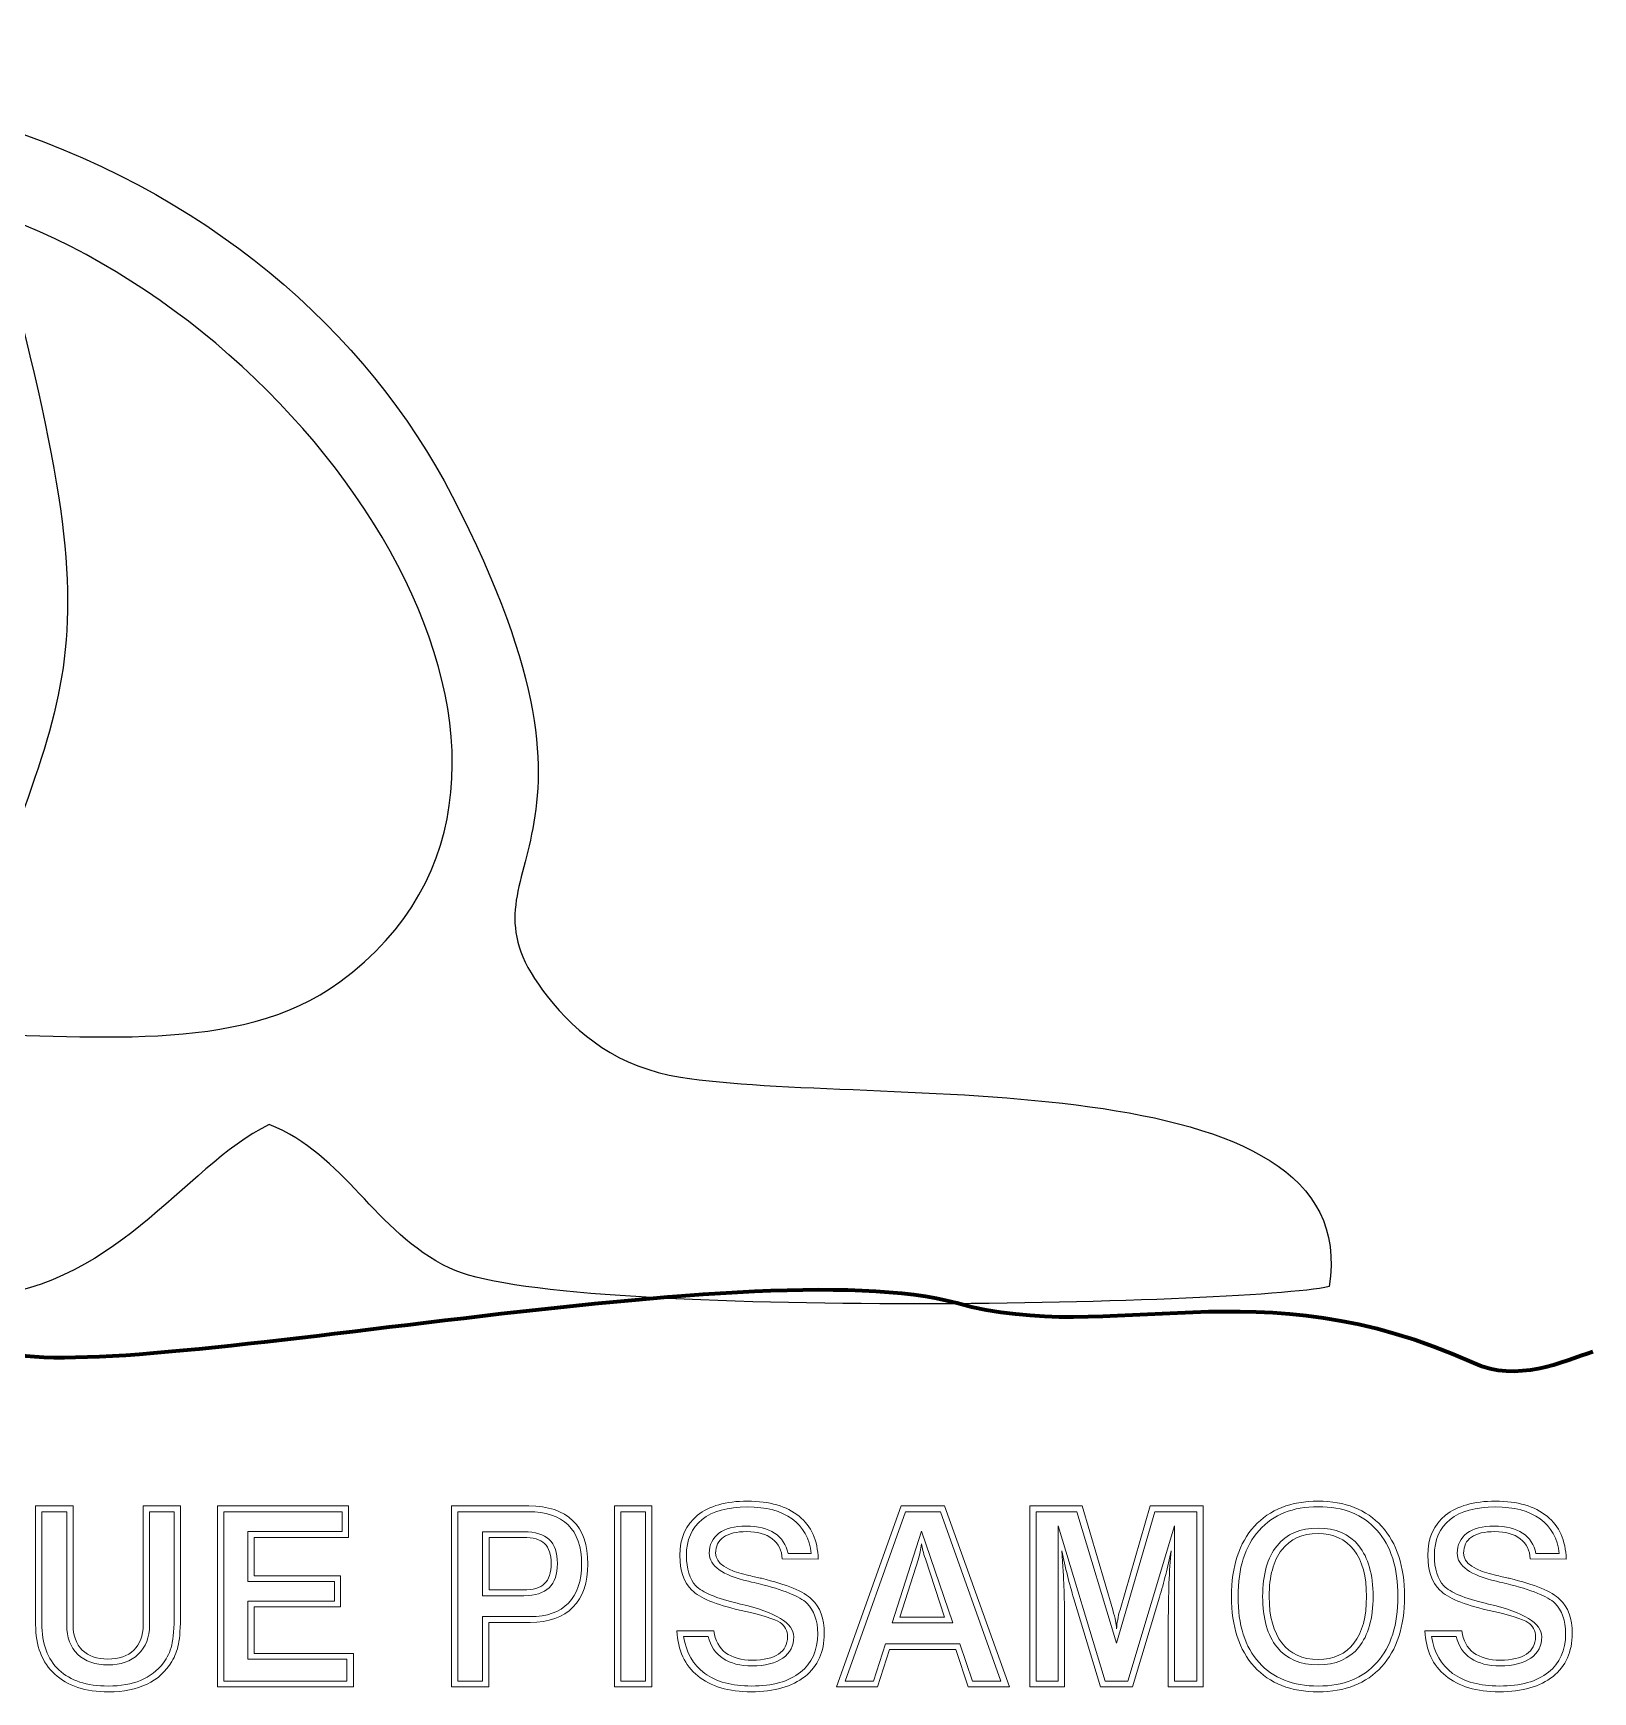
# Model space of a CAD drawing. Header units: centimetres. Extents: x 20.84 to 30.72, y -1.79 to 3.56.
# Drawn here: x 25.71 to 30.72, y -1.77 to 3.56 of the extents above; entities that cross this region are included whole.
import ezdxf

# ---------------------------------------------------------------- set-up
doc = ezdxf.new("R2010")
doc.units = ezdxf.units.CM
doc.header["$MEASUREMENT"] = 0

msp = doc.modelspace()

# ---------------------------------------------------------------- linework, layer by layer
at = {"color": 250}
for points, knots in [([(23.87528, 0.53936), (23.70513, 0.28518), (23.67505, 0.34607), (23.30097, 0.34998), (23.30097, 0.34998), (22.29191, 0.36061), (22.45771, 0.24435), (22.11779, -0.08234), (22.11779, -0.08234), (21.94477, -0.24863), (21.7285, -0.19822), (21.51835, -0.26621), (21.51835, -0.26621), (21.51769, -0.53609), (21.55703, -0.50634), (21.85022, -0.50474), (21.85022, -0.50474), (22.34492, -0.50215), (23.00017, -0.5653), (23.29987, -0.37691), (23.29987, -0.37691), (23.47657, -0.26577), (23.80993, 0.04031), (23.87991, 0.06533), (23.87991, 0.06533), (24.02405, 0.1169), (24.69331, 0.09646), (24.86577, 0.06572), (24.86577, 0.06572), (24.7618, -0.0063), (24.72014, -0.1278), (24.55897, -0.18946), (24.55897, -0.18946), (24.26154, -0.30329), (24.27184, -0.10433), (24.11618, -0.3314), (24.11618, -0.3314), (24.1628, -0.51978), (24.12572, -0.4875), (24.36695, -0.50546), (24.36695, -0.50546), (24.36695, -0.50546), (25.4953, -0.5027), (25.4953, -0.5027), (25.4953, -0.5027), (25.97715, -0.48474), (26.19144, -0.08157), (26.47218, 0.05624), (26.47218, 0.05624), (26.71727, -0.04118), (26.80725, -0.28627), (27.052, -0.40562), (27.052, -0.40562), (27.39379, -0.57241), (29.60879, -0.52364), (29.87647, -0.46452), (29.87647, -0.46452), (29.99675, 0.2762), (28.39993, 0.11101), (27.79349, 0.20799), (27.79349, 0.20799), (27.59271, 0.24011), (27.46372, 0.34375), (27.36536, 0.46784), (27.36536, 0.46784), (27.02958, 0.89156), (27.66886, 0.89553), (27.06027, 2.07359), (27.06027, 2.07359), (26.7889, 2.59881), (26.26632, 3.06446), (25.55282, 3.27715), (25.55282, 3.27715), (24.60349, 3.5602), (24.10059, 3.30035), (23.38637, 3.00242), (23.38637, 3.00242), (23.38637, 3.00242), (23.38483, 2.67953), (23.38483, 2.67953), (23.38483, 2.67953), (23.38483, 2.67953), (23.95297, 2.95299), (23.95297, 2.95299), (23.95297, 2.95299), (24.38833, 2.51164), (24.39494, 1.31584), (23.87528, 0.53936)], [0, 0, 0, 0, 0.0434783, 0.0434783, 0.0434783, 0.0434783, 0.0869565, 0.0869565, 0.0869565, 0.0869565, 0.1304348, 0.1304348, 0.1304348, 0.1304348, 0.173913, 0.173913, 0.173913, 0.173913, 0.2173913, 0.2173913, 0.2173913, 0.2173913, 0.2608696, 0.2608696, 0.2608696, 0.2608696, 0.3043478, 0.3043478, 0.3043478, 0.3043478, 0.3478261, 0.3478261, 0.3478261, 0.3478261, 0.3913043, 0.3913043, 0.3913043, 0.3913043, 0.4347826, 0.4347826, 0.4347826, 0.4347826, 0.4782609, 0.4782609, 0.4782609, 0.4782609, 0.5217391, 0.5217391, 0.5217391, 0.5217391, 0.5652174, 0.5652174, 0.5652174, 0.5652174, 0.6086957, 0.6086957, 0.6086957, 0.6086957, 0.6521739, 0.6521739, 0.6521739, 0.6521739, 0.6956522, 0.6956522, 0.6956522, 0.6956522, 0.7391304, 0.7391304, 0.7391304, 0.7391304, 0.7826087, 0.7826087, 0.7826087, 0.7826087, 0.826087, 0.826087, 0.826087, 0.826087, 0.8695652, 0.8695652, 0.8695652, 0.8695652, 0.9130435, 0.9130435, 0.9130435, 0.9130435, 1, 1, 1, 1]), ([(25.43607, 0.34585), (25.80204, 1.54032), (26.0182, 1.40891), (25.58368, 2.98324), (25.58368, 2.98324), (26.67203, 2.59869), (27.59524, 1.17153), (26.69914, 0.51401), (26.69914, 0.51401), (26.37118, 0.27339), (25.88943, 0.34948), (25.43607, 0.34585)], [0, 0, 0, 0, 0.25, 0.25, 0.25, 0.25, 0.5, 0.5, 0.5, 0.5, 1, 1, 1, 1])]:
    msp.add_open_spline(points, degree=3, knots=knots, dxfattribs=at)
at = {"color": 250, "lineweight": 158}
msp.add_open_spline([(20.84117, -0.60619), (20.92517, -0.56089), (21.91193, -0.41299), (22.04163, -0.54004), (22.04163, -0.54004), (22.27666, -0.77028), (23.15678, -0.63238), (23.43976, -0.54344), (23.43976, -0.54344), (24.03395, -0.35669), (25.01626, -0.47562), (25.60141, -0.67007), (25.60141, -0.67007), (25.97664, -0.79476), (28.02758, -0.33631), (28.68079, -0.51698), (28.68079, -0.51698), (29.18758, -0.65715), (29.6429, -0.39093), (30.34085, -0.70975), (30.34085, -0.70975), (30.47832, -0.77255), (30.62777, -0.70541), (30.72337, -0.67234)], degree=3, knots=[0, 0, 0, 0, 0.1428571, 0.1428571, 0.1428571, 0.1428571, 0.2857143, 0.2857143, 0.2857143, 0.2857143, 0.4285714, 0.4285714, 0.4285714, 0.4285714, 0.5714286, 0.5714286, 0.5714286, 0.5714286, 0.7142857, 0.7142857, 0.7142857, 0.7142857, 1, 1, 1, 1], dxfattribs=at)
at = {"color": 250, "lineweight": 9}
for points, knots in [([(25.72206, -1.16872), (25.72206, -1.16872), (25.84241, -1.16872), (25.84241, -1.16872), (25.84241, -1.16872), (25.84241, -1.16872), (25.84241, -1.5513), (25.84241, -1.5513), (25.84241, -1.5513), (25.84241, -1.5855), (25.85223, -1.61229), (25.87202, -1.63167), (25.87202, -1.63167), (25.89168, -1.65092), (25.91927, -1.66061), (25.95454, -1.66061), (25.95454, -1.66061), (25.98968, -1.66061), (26.01741, -1.65092), (26.0376, -1.6314), (26.0376, -1.6314), (26.05766, -1.61202), (26.06775, -1.58523), (26.06775, -1.5513), (26.06775, -1.5513), (26.06775, -1.5513), (26.06775, -1.16872), (26.06775, -1.16872), (26.06775, -1.16872), (26.06775, -1.16872), (26.18729, -1.16872), (26.18729, -1.16872), (26.18729, -1.16872), (26.18729, -1.16872), (26.18729, -1.51428), (26.18729, -1.51428), (26.18729, -1.51428), (26.18729, -1.55871), (26.18514, -1.59142), (26.18097, -1.61215), (26.18097, -1.61215), (26.17679, -1.63288), (26.16966, -1.65146), (26.1597, -1.66775), (26.1597, -1.66775), (26.14072, -1.70006), (26.1142, -1.72456), (26.07987, -1.74098), (26.07987, -1.74098), (26.04554, -1.7574), (26.00435, -1.76561), (25.95629, -1.76561), (25.95629, -1.76561), (25.88185, -1.76561), (25.82423, -1.74677), (25.78331, -1.70894), (25.78331, -1.70894), (25.74252, -1.67125), (25.72206, -1.61794), (25.72206, -1.54902), (25.72206, -1.54902), (25.72206, -1.54902), (25.72206, -1.16872), (25.72206, -1.16872)], [0, 0, 0, 0, 0.0588235, 0.0588235, 0.0588235, 0.0588235, 0.1176471, 0.1176471, 0.1176471, 0.1176471, 0.1764706, 0.1764706, 0.1764706, 0.1764706, 0.2352941, 0.2352941, 0.2352941, 0.2352941, 0.2941176, 0.2941176, 0.2941176, 0.2941176, 0.3529412, 0.3529412, 0.3529412, 0.3529412, 0.4117647, 0.4117647, 0.4117647, 0.4117647, 0.4705882, 0.4705882, 0.4705882, 0.4705882, 0.5294118, 0.5294118, 0.5294118, 0.5294118, 0.5882353, 0.5882353, 0.5882353, 0.5882353, 0.6470588, 0.6470588, 0.6470588, 0.6470588, 0.7058824, 0.7058824, 0.7058824, 0.7058824, 0.7647059, 0.7647059, 0.7647059, 0.7647059, 0.8235294, 0.8235294, 0.8235294, 0.8235294, 0.8823529, 0.8823529, 0.8823529, 0.8823529, 1, 1, 1, 1]), ([(26.3059, -1.74946), (26.3059, -1.74946), (26.3059, -1.16872), (26.3059, -1.16872), (26.3059, -1.16872), (26.3059, -1.16872), (26.72751, -1.16872), (26.72751, -1.16872), (26.72751, -1.16872), (26.72751, -1.16872), (26.72751, -1.26969), (26.72751, -1.26969), (26.72751, -1.26969), (26.72751, -1.26969), (26.42382, -1.26969), (26.42382, -1.26969), (26.42382, -1.26969), (26.42382, -1.26969), (26.42382, -1.39326), (26.42382, -1.39326), (26.42382, -1.39326), (26.42382, -1.39326), (26.70167, -1.39326), (26.70167, -1.39326), (26.70167, -1.39326), (26.70167, -1.39326), (26.70167, -1.49261), (26.70167, -1.49261), (26.70167, -1.49261), (26.70167, -1.49261), (26.42382, -1.49261), (26.42382, -1.49261), (26.42382, -1.49261), (26.42382, -1.49261), (26.42382, -1.64204), (26.42382, -1.64204), (26.42382, -1.64204), (26.42382, -1.64204), (26.74286, -1.64204), (26.74286, -1.64204), (26.74286, -1.64204), (26.74286, -1.64204), (26.74286, -1.74946), (26.74286, -1.74946), (26.74286, -1.74946), (26.74286, -1.74946), (26.3059, -1.74946), (26.3059, -1.74946)], [0, 0, 0, 0, 0.0769231, 0.0769231, 0.0769231, 0.0769231, 0.1538462, 0.1538462, 0.1538462, 0.1538462, 0.2307692, 0.2307692, 0.2307692, 0.2307692, 0.3076923, 0.3076923, 0.3076923, 0.3076923, 0.3846154, 0.3846154, 0.3846154, 0.3846154, 0.4615385, 0.4615385, 0.4615385, 0.4615385, 0.5384615, 0.5384615, 0.5384615, 0.5384615, 0.6153846, 0.6153846, 0.6153846, 0.6153846, 0.6923077, 0.6923077, 0.6923077, 0.6923077, 0.7692308, 0.7692308, 0.7692308, 0.7692308, 0.8461538, 0.8461538, 0.8461538, 0.8461538, 1, 1, 1, 1]), ([(27.058, -1.74946), (27.058, -1.74946), (27.058, -1.16872), (27.058, -1.16872), (27.058, -1.16872), (27.058, -1.16872), (27.30596, -1.16872), (27.30596, -1.16872), (27.30596, -1.16872), (27.36829, -1.16872), (27.41554, -1.18461), (27.44758, -1.21624), (27.44758, -1.21624), (27.47975, -1.24788), (27.49577, -1.29432), (27.49577, -1.35544), (27.49577, -1.35544), (27.49577, -1.41507), (27.47975, -1.46125), (27.44785, -1.49382), (27.44785, -1.49382), (27.41581, -1.5264), (27.37017, -1.54269), (27.31067, -1.54269), (27.31067, -1.54269), (27.31067, -1.54269), (27.17754, -1.54269), (27.17754, -1.54269), (27.17754, -1.54269), (27.17754, -1.54269), (27.17754, -1.74946), (27.17754, -1.74946), (27.17754, -1.74946), (27.17754, -1.74946), (27.058, -1.74946), (27.058, -1.74946)], [0, 0, 0, 0, 0.1, 0.1, 0.1, 0.1, 0.2, 0.2, 0.2, 0.2, 0.3, 0.3, 0.3, 0.3, 0.4, 0.4, 0.4, 0.4, 0.5, 0.5, 0.5, 0.5, 0.6, 0.6, 0.6, 0.6, 0.7, 0.7, 0.7, 0.7, 0.8, 0.8, 0.8, 0.8, 1, 1, 1, 1]), ([(27.58126, -1.74946), (27.58126, -1.74946), (27.58126, -1.16872), (27.58126, -1.16872), (27.58126, -1.16872), (27.58126, -1.16872), (27.70079, -1.16872), (27.70079, -1.16872), (27.70079, -1.16872), (27.70079, -1.16872), (27.70079, -1.74946), (27.70079, -1.74946), (27.70079, -1.74946), (27.70079, -1.74946), (27.58126, -1.74946), (27.58126, -1.74946)], [0, 0, 0, 0, 0.2, 0.2, 0.2, 0.2, 0.4, 0.4, 0.4, 0.4, 0.6, 0.6, 0.6, 0.6, 1, 1, 1, 1]), ([(27.7817, -1.57015), (27.7817, -1.57015), (27.90043, -1.57015), (27.90043, -1.57015), (27.90043, -1.57015), (27.90434, -1.60057), (27.91699, -1.62386), (27.93826, -1.63988), (27.93826, -1.63988), (27.95953, -1.6559), (27.98807, -1.66384), (28.02387, -1.66384), (28.02387, -1.66384), (28.06089, -1.66384), (28.08903, -1.65752), (28.10814, -1.64473), (28.10814, -1.64473), (28.1274, -1.63194), (28.13695, -1.61323), (28.13695, -1.58859), (28.13695, -1.58859), (28.13695, -1.5688), (28.12888, -1.55359), (28.11286, -1.54282), (28.11286, -1.54282), (28.09684, -1.53205), (28.05349, -1.51873), (27.98282, -1.50298), (27.98282, -1.50298), (27.90662, -1.48588), (27.8556, -1.46461), (27.82989, -1.4393), (27.82989, -1.4393), (27.80418, -1.41386), (27.79126, -1.37671), (27.79126, -1.32784), (27.79126, -1.32784), (27.79126, -1.27197), (27.8101, -1.22903), (27.8478, -1.19874), (27.8478, -1.19874), (27.88549, -1.16845), (27.93907, -1.15338), (28.00839, -1.15338), (28.00839, -1.15338), (28.07934, -1.15338), (28.13453, -1.16953), (28.17397, -1.2017), (28.17397, -1.2017), (28.21342, -1.23388), (28.23388, -1.27978), (28.23549, -1.33915), (28.23549, -1.33915), (28.23549, -1.33915), (28.11999, -1.33874), (28.11999, -1.33874), (28.11999, -1.33874), (28.11865, -1.31128), (28.10801, -1.28974), (28.08809, -1.27426), (28.08809, -1.27426), (28.06816, -1.25878), (28.04084, -1.25111), (28.00611, -1.25111), (28.00611, -1.25111), (27.97353, -1.25111), (27.94862, -1.25703), (27.93153, -1.26888), (27.93153, -1.26888), (27.91443, -1.28059), (27.90595, -1.29796), (27.90595, -1.32084), (27.90595, -1.32084), (27.90595, -1.35288), (27.94162, -1.37657), (28.01284, -1.39205), (28.01284, -1.39205), (28.0298, -1.39596), (28.04326, -1.39905), (28.05295, -1.40107), (28.05295, -1.40107), (28.13507, -1.42113), (28.18918, -1.44361), (28.21543, -1.46865), (28.21543, -1.46865), (28.24168, -1.49355), (28.25488, -1.53017), (28.25488, -1.57823), (28.25488, -1.57823), (28.25488, -1.63719), (28.23428, -1.68309), (28.19322, -1.71608), (28.19322, -1.71608), (28.15203, -1.74906), (28.09455, -1.76561), (28.02064, -1.76561), (28.02064, -1.76561), (27.94755, -1.76561), (27.8902, -1.74852), (27.8486, -1.71433), (27.8486, -1.71433), (27.80687, -1.68027), (27.78466, -1.63221), (27.7817, -1.57015)], [0, 0, 0, 0, 0.037037, 0.037037, 0.037037, 0.037037, 0.0740741, 0.0740741, 0.0740741, 0.0740741, 0.1111111, 0.1111111, 0.1111111, 0.1111111, 0.1481481, 0.1481481, 0.1481481, 0.1481481, 0.1851852, 0.1851852, 0.1851852, 0.1851852, 0.2222222, 0.2222222, 0.2222222, 0.2222222, 0.2592593, 0.2592593, 0.2592593, 0.2592593, 0.2962963, 0.2962963, 0.2962963, 0.2962963, 0.3333333, 0.3333333, 0.3333333, 0.3333333, 0.3703704, 0.3703704, 0.3703704, 0.3703704, 0.4074074, 0.4074074, 0.4074074, 0.4074074, 0.4444444, 0.4444444, 0.4444444, 0.4444444, 0.4814815, 0.4814815, 0.4814815, 0.4814815, 0.5185185, 0.5185185, 0.5185185, 0.5185185, 0.5555556, 0.5555556, 0.5555556, 0.5555556, 0.5925926, 0.5925926, 0.5925926, 0.5925926, 0.6296296, 0.6296296, 0.6296296, 0.6296296, 0.6666667, 0.6666667, 0.6666667, 0.6666667, 0.7037037, 0.7037037, 0.7037037, 0.7037037, 0.7407407, 0.7407407, 0.7407407, 0.7407407, 0.7777778, 0.7777778, 0.7777778, 0.7777778, 0.8148148, 0.8148148, 0.8148148, 0.8148148, 0.8518519, 0.8518519, 0.8518519, 0.8518519, 0.8888889, 0.8888889, 0.8888889, 0.8888889, 0.9259259, 0.9259259, 0.9259259, 0.9259259, 1, 1, 1, 1]), ([(28.29459, -1.74946), (28.29459, -1.74946), (28.50204, -1.16872), (28.50204, -1.16872), (28.50204, -1.16872), (28.50204, -1.16872), (28.64163, -1.16872), (28.64163, -1.16872), (28.64163, -1.16872), (28.64163, -1.16872), (28.84948, -1.74946), (28.84948, -1.74946), (28.84948, -1.74946), (28.84948, -1.74946), (28.71702, -1.74946), (28.71702, -1.74946), (28.71702, -1.74946), (28.71702, -1.74946), (28.67798, -1.62992), (28.67798, -1.62992), (28.67798, -1.62992), (28.67798, -1.62992), (28.46502, -1.62992), (28.46502, -1.62992), (28.46502, -1.62992), (28.46502, -1.62992), (28.42598, -1.74946), (28.42598, -1.74946), (28.42598, -1.74946), (28.42598, -1.74946), (28.29459, -1.74946), (28.29459, -1.74946)], [0, 0, 0, 0, 0.1111111, 0.1111111, 0.1111111, 0.1111111, 0.2222222, 0.2222222, 0.2222222, 0.2222222, 0.3333333, 0.3333333, 0.3333333, 0.3333333, 0.4444444, 0.4444444, 0.4444444, 0.4444444, 0.5555556, 0.5555556, 0.5555556, 0.5555556, 0.6666667, 0.6666667, 0.6666667, 0.6666667, 0.7777778, 0.7777778, 0.7777778, 0.7777778, 1, 1, 1, 1]), ([(28.9149, -1.74946), (28.9149, -1.74946), (28.9149, -1.16872), (28.9149, -1.16872), (28.9149, -1.16872), (28.9149, -1.16872), (29.08277, -1.16872), (29.08277, -1.16872), (29.08277, -1.16872), (29.08277, -1.16872), (29.18131, -1.50203), (29.18131, -1.50203), (29.18131, -1.50203), (29.18575, -1.51684), (29.18885, -1.52869), (29.1906, -1.53757), (29.1906, -1.53757), (29.19235, -1.54659), (29.19329, -1.55507), (29.19356, -1.56329), (29.19356, -1.56329), (29.19437, -1.55346), (29.19558, -1.54377), (29.19733, -1.53407), (29.19733, -1.53407), (29.19894, -1.52438), (29.2015, -1.51361), (29.205, -1.50203), (29.205, -1.50203), (29.205, -1.50203), (29.30165, -1.16872), (29.30165, -1.16872), (29.30165, -1.16872), (29.30165, -1.16872), (29.47221, -1.16872), (29.47221, -1.16872), (29.47221, -1.16872), (29.47221, -1.16872), (29.47221, -1.74946), (29.47221, -1.74946), (29.47221, -1.74946), (29.47221, -1.74946), (29.35994, -1.74946), (29.35994, -1.74946), (29.35994, -1.74946), (29.35994, -1.74946), (29.35994, -1.54121), (29.35994, -1.54121), (29.35994, -1.54121), (29.35994, -1.49692), (29.36062, -1.45573), (29.3621, -1.41723), (29.3621, -1.41723), (29.36358, -1.37886), (29.36573, -1.34386), (29.36869, -1.31236), (29.36869, -1.31236), (29.36344, -1.33888), (29.35766, -1.36459), (29.35146, -1.38923), (29.35146, -1.38923), (29.34527, -1.414), (29.33867, -1.43823), (29.33154, -1.46192), (29.33154, -1.46192), (29.33154, -1.46192), (29.24525, -1.74946), (29.24525, -1.74946), (29.24525, -1.74946), (29.24525, -1.74946), (29.14186, -1.74946), (29.14186, -1.74946), (29.14186, -1.74946), (29.14186, -1.74946), (29.05638, -1.46663), (29.05638, -1.46663), (29.05638, -1.46663), (29.04925, -1.44267), (29.04252, -1.41776), (29.03606, -1.39178), (29.03606, -1.39178), (29.02959, -1.36594), (29.02367, -1.33955), (29.01842, -1.31276), (29.01842, -1.31276), (29.02138, -1.36136), (29.0234, -1.40013), (29.02461, -1.42894), (29.02461, -1.42894), (29.02583, -1.45775), (29.02636, -1.48184), (29.02636, -1.50136), (29.02636, -1.50136), (29.02636, -1.50136), (29.02636, -1.54121), (29.02636, -1.54121), (29.02636, -1.54121), (29.02636, -1.54121), (29.02636, -1.74946), (29.02636, -1.74946), (29.02636, -1.74946), (29.02636, -1.74946), (28.9149, -1.74946), (28.9149, -1.74946)], [0, 0, 0, 0, 0.037037, 0.037037, 0.037037, 0.037037, 0.0740741, 0.0740741, 0.0740741, 0.0740741, 0.1111111, 0.1111111, 0.1111111, 0.1111111, 0.1481481, 0.1481481, 0.1481481, 0.1481481, 0.1851852, 0.1851852, 0.1851852, 0.1851852, 0.2222222, 0.2222222, 0.2222222, 0.2222222, 0.2592593, 0.2592593, 0.2592593, 0.2592593, 0.2962963, 0.2962963, 0.2962963, 0.2962963, 0.3333333, 0.3333333, 0.3333333, 0.3333333, 0.3703704, 0.3703704, 0.3703704, 0.3703704, 0.4074074, 0.4074074, 0.4074074, 0.4074074, 0.4444444, 0.4444444, 0.4444444, 0.4444444, 0.4814815, 0.4814815, 0.4814815, 0.4814815, 0.5185185, 0.5185185, 0.5185185, 0.5185185, 0.5555556, 0.5555556, 0.5555556, 0.5555556, 0.5925926, 0.5925926, 0.5925926, 0.5925926, 0.6296296, 0.6296296, 0.6296296, 0.6296296, 0.6666667, 0.6666667, 0.6666667, 0.6666667, 0.7037037, 0.7037037, 0.7037037, 0.7037037, 0.7407407, 0.7407407, 0.7407407, 0.7407407, 0.7777778, 0.7777778, 0.7777778, 0.7777778, 0.8148148, 0.8148148, 0.8148148, 0.8148148, 0.8518519, 0.8518519, 0.8518519, 0.8518519, 0.8888889, 0.8888889, 0.8888889, 0.8888889, 0.9259259, 0.9259259, 0.9259259, 0.9259259, 1, 1, 1, 1]), ([(29.56281, -1.4595), (29.56281, -1.36298), (29.58731, -1.28786), (29.63631, -1.23401), (29.63631, -1.23401), (29.68545, -1.1803), (29.75356, -1.15338), (29.84093, -1.15338), (29.84093, -1.15338), (29.92789, -1.15338), (29.99587, -1.1803), (30.04501, -1.23401), (30.04501, -1.23401), (30.09401, -1.28786), (30.11851, -1.36298), (30.11851, -1.4595), (30.11851, -1.4595), (30.11851, -1.55602), (30.09401, -1.63113), (30.04501, -1.68498), (30.04501, -1.68498), (29.99587, -1.73869), (29.92789, -1.76561), (29.84093, -1.76561), (29.84093, -1.76561), (29.75356, -1.76561), (29.68545, -1.73869), (29.63631, -1.68498), (29.63631, -1.68498), (29.58731, -1.63113), (29.56281, -1.55602), (29.56281, -1.4595)], [0, 0, 0, 0, 0.1111111, 0.1111111, 0.1111111, 0.1111111, 0.2222222, 0.2222222, 0.2222222, 0.2222222, 0.3333333, 0.3333333, 0.3333333, 0.3333333, 0.4444444, 0.4444444, 0.4444444, 0.4444444, 0.5555556, 0.5555556, 0.5555556, 0.5555556, 0.6666667, 0.6666667, 0.6666667, 0.6666667, 0.7777778, 0.7777778, 0.7777778, 0.7777778, 1, 1, 1, 1]), ([(29.58381, -1.4595), (29.58381, -1.55077), (29.60629, -1.62144), (29.65139, -1.67165), (29.65139, -1.67165), (29.69649, -1.72186), (29.75989, -1.74704), (29.8416, -1.74704), (29.8416, -1.74704), (29.9221, -1.74704), (29.98483, -1.72173), (30.02993, -1.67111), (30.02993, -1.67111), (30.07503, -1.6205), (30.09751, -1.54996), (30.09751, -1.4595), (30.09751, -1.4595), (30.09751, -1.36796), (30.07503, -1.29701), (30.03007, -1.24667), (30.03007, -1.24667), (29.9851, -1.19632), (29.9221, -1.17115), (29.84093, -1.17115), (29.84093, -1.17115), (29.76016, -1.17115), (29.69716, -1.19645), (29.65179, -1.24707), (29.65179, -1.24707), (29.60643, -1.29769), (29.58381, -1.36849), (29.58381, -1.4595)], [0, 0, 0, 0, 0.1111111, 0.1111111, 0.1111111, 0.1111111, 0.2222222, 0.2222222, 0.2222222, 0.2222222, 0.3333333, 0.3333333, 0.3333333, 0.3333333, 0.4444444, 0.4444444, 0.4444444, 0.4444444, 0.5555556, 0.5555556, 0.5555556, 0.5555556, 0.6666667, 0.6666667, 0.6666667, 0.6666667, 0.7777778, 0.7777778, 0.7777778, 0.7777778, 1, 1, 1, 1]), ([(30.18393, -1.57015), (30.18393, -1.57015), (30.30266, -1.57015), (30.30266, -1.57015), (30.30266, -1.57015), (30.30657, -1.60057), (30.31922, -1.62386), (30.34049, -1.63988), (30.34049, -1.63988), (30.36176, -1.6559), (30.3903, -1.66384), (30.4261, -1.66384), (30.4261, -1.66384), (30.46312, -1.66384), (30.49126, -1.65752), (30.51037, -1.64473), (30.51037, -1.64473), (30.52963, -1.63194), (30.53918, -1.61323), (30.53918, -1.58859), (30.53918, -1.58859), (30.53918, -1.5688), (30.53111, -1.55359), (30.51509, -1.54282), (30.51509, -1.54282), (30.49907, -1.53205), (30.45572, -1.51873), (30.38505, -1.50298), (30.38505, -1.50298), (30.30885, -1.48588), (30.25783, -1.46461), (30.23212, -1.4393), (30.23212, -1.4393), (30.20641, -1.41386), (30.19349, -1.37671), (30.19349, -1.32784), (30.19349, -1.32784), (30.19349, -1.27197), (30.21233, -1.22903), (30.25003, -1.19874), (30.25003, -1.19874), (30.28772, -1.16845), (30.3413, -1.15338), (30.41062, -1.15338), (30.41062, -1.15338), (30.48157, -1.15338), (30.53676, -1.16953), (30.5762, -1.2017), (30.5762, -1.2017), (30.61565, -1.23388), (30.63611, -1.27978), (30.63772, -1.33915), (30.63772, -1.33915), (30.63772, -1.33915), (30.52222, -1.33874), (30.52222, -1.33874), (30.52222, -1.33874), (30.52088, -1.31128), (30.51024, -1.28974), (30.49032, -1.27426), (30.49032, -1.27426), (30.47039, -1.25878), (30.44307, -1.25111), (30.40834, -1.25111), (30.40834, -1.25111), (30.37576, -1.25111), (30.35085, -1.25703), (30.33376, -1.26888), (30.33376, -1.26888), (30.31666, -1.28059), (30.30818, -1.29796), (30.30818, -1.32084), (30.30818, -1.32084), (30.30818, -1.35288), (30.34385, -1.37657), (30.41507, -1.39205), (30.41507, -1.39205), (30.43203, -1.39596), (30.44549, -1.39905), (30.45518, -1.40107), (30.45518, -1.40107), (30.5373, -1.42113), (30.59141, -1.44361), (30.61766, -1.46865), (30.61766, -1.46865), (30.64391, -1.49355), (30.65711, -1.53017), (30.65711, -1.57823), (30.65711, -1.57823), (30.65711, -1.63719), (30.63651, -1.68309), (30.59545, -1.71608), (30.59545, -1.71608), (30.55426, -1.74906), (30.49678, -1.76561), (30.42287, -1.76561), (30.42287, -1.76561), (30.34978, -1.76561), (30.29243, -1.74852), (30.25083, -1.71433), (30.25083, -1.71433), (30.2091, -1.68027), (30.18689, -1.63221), (30.18393, -1.57015)], [0, 0, 0, 0, 0.037037, 0.037037, 0.037037, 0.037037, 0.0740741, 0.0740741, 0.0740741, 0.0740741, 0.1111111, 0.1111111, 0.1111111, 0.1111111, 0.1481481, 0.1481481, 0.1481481, 0.1481481, 0.1851852, 0.1851852, 0.1851852, 0.1851852, 0.2222222, 0.2222222, 0.2222222, 0.2222222, 0.2592593, 0.2592593, 0.2592593, 0.2592593, 0.2962963, 0.2962963, 0.2962963, 0.2962963, 0.3333333, 0.3333333, 0.3333333, 0.3333333, 0.3703704, 0.3703704, 0.3703704, 0.3703704, 0.4074074, 0.4074074, 0.4074074, 0.4074074, 0.4444444, 0.4444444, 0.4444444, 0.4444444, 0.4814815, 0.4814815, 0.4814815, 0.4814815, 0.5185185, 0.5185185, 0.5185185, 0.5185185, 0.5555556, 0.5555556, 0.5555556, 0.5555556, 0.5925926, 0.5925926, 0.5925926, 0.5925926, 0.6296296, 0.6296296, 0.6296296, 0.6296296, 0.6666667, 0.6666667, 0.6666667, 0.6666667, 0.7037037, 0.7037037, 0.7037037, 0.7037037, 0.7407407, 0.7407407, 0.7407407, 0.7407407, 0.7777778, 0.7777778, 0.7777778, 0.7777778, 0.8148148, 0.8148148, 0.8148148, 0.8148148, 0.8518519, 0.8518519, 0.8518519, 0.8518519, 0.8888889, 0.8888889, 0.8888889, 0.8888889, 0.9259259, 0.9259259, 0.9259259, 0.9259259, 1, 1, 1, 1]), ([(25.74225, -1.18811), (25.74225, -1.18811), (25.74225, -1.54578), (25.74225, -1.54578), (25.74225, -1.54578), (25.74225, -1.61107), (25.76056, -1.66088), (25.79704, -1.69534), (25.79704, -1.69534), (25.83366, -1.72981), (25.88643, -1.74704), (25.95522, -1.74704), (25.95522, -1.74704), (25.99547, -1.74704), (26.0302, -1.74098), (26.05941, -1.72873), (26.05941, -1.72873), (26.08862, -1.71648), (26.11299, -1.69777), (26.13237, -1.67246), (26.13237, -1.67246), (26.14502, -1.65644), (26.15391, -1.63746), (26.15916, -1.61552), (26.15916, -1.61552), (26.16441, -1.59357), (26.1671, -1.56005), (26.1671, -1.51509), (26.1671, -1.51509), (26.1671, -1.51509), (26.1671, -1.18811), (26.1671, -1.18811), (26.1671, -1.18811), (26.1671, -1.18811), (26.08795, -1.18811), (26.08795, -1.18811), (26.08795, -1.18811), (26.08795, -1.18811), (26.08795, -1.5513), (26.08795, -1.5513), (26.08795, -1.5513), (26.08795, -1.59061), (26.07597, -1.62171), (26.05187, -1.64473), (26.05187, -1.64473), (26.02777, -1.66775), (25.99547, -1.67919), (25.95468, -1.67919), (25.95468, -1.67919), (25.91348, -1.67919), (25.88104, -1.66788), (25.85748, -1.64527), (25.85748, -1.64527), (25.83393, -1.62265), (25.82221, -1.59129), (25.82221, -1.5513), (25.82221, -1.5513), (25.82221, -1.5513), (25.82221, -1.18811), (25.82221, -1.18811), (25.82221, -1.18811), (25.82221, -1.18811), (25.74225, -1.18811), (25.74225, -1.18811)], [0, 0, 0, 0, 0.0588235, 0.0588235, 0.0588235, 0.0588235, 0.1176471, 0.1176471, 0.1176471, 0.1176471, 0.1764706, 0.1764706, 0.1764706, 0.1764706, 0.2352941, 0.2352941, 0.2352941, 0.2352941, 0.2941176, 0.2941176, 0.2941176, 0.2941176, 0.3529412, 0.3529412, 0.3529412, 0.3529412, 0.4117647, 0.4117647, 0.4117647, 0.4117647, 0.4705882, 0.4705882, 0.4705882, 0.4705882, 0.5294118, 0.5294118, 0.5294118, 0.5294118, 0.5882353, 0.5882353, 0.5882353, 0.5882353, 0.6470588, 0.6470588, 0.6470588, 0.6470588, 0.7058824, 0.7058824, 0.7058824, 0.7058824, 0.7647059, 0.7647059, 0.7647059, 0.7647059, 0.8235294, 0.8235294, 0.8235294, 0.8235294, 0.8823529, 0.8823529, 0.8823529, 0.8823529, 1, 1, 1, 1]), ([(26.32609, -1.73088), (26.32609, -1.73088), (26.72186, -1.73088), (26.72186, -1.73088), (26.72186, -1.73088), (26.72186, -1.73088), (26.72186, -1.66061), (26.72186, -1.66061), (26.72186, -1.66061), (26.72186, -1.66061), (26.40363, -1.66061), (26.40363, -1.66061), (26.40363, -1.66061), (26.40363, -1.66061), (26.40363, -1.47484), (26.40363, -1.47484), (26.40363, -1.47484), (26.40363, -1.47484), (26.68148, -1.47484), (26.68148, -1.47484), (26.68148, -1.47484), (26.68148, -1.47484), (26.68148, -1.41184), (26.68148, -1.41184), (26.68148, -1.41184), (26.68148, -1.41184), (26.40363, -1.41184), (26.40363, -1.41184), (26.40363, -1.41184), (26.40363, -1.41184), (26.40363, -1.25111), (26.40363, -1.25111), (26.40363, -1.25111), (26.40363, -1.25111), (26.70651, -1.25111), (26.70651, -1.25111), (26.70651, -1.25111), (26.70651, -1.25111), (26.70651, -1.1873), (26.70651, -1.1873), (26.70651, -1.1873), (26.70651, -1.1873), (26.32609, -1.1873), (26.32609, -1.1873), (26.32609, -1.1873), (26.32609, -1.1873), (26.32609, -1.73088), (26.32609, -1.73088)], [0, 0, 0, 0, 0.0769231, 0.0769231, 0.0769231, 0.0769231, 0.1538462, 0.1538462, 0.1538462, 0.1538462, 0.2307692, 0.2307692, 0.2307692, 0.2307692, 0.3076923, 0.3076923, 0.3076923, 0.3076923, 0.3846154, 0.3846154, 0.3846154, 0.3846154, 0.4615385, 0.4615385, 0.4615385, 0.4615385, 0.5384615, 0.5384615, 0.5384615, 0.5384615, 0.6153846, 0.6153846, 0.6153846, 0.6153846, 0.6923077, 0.6923077, 0.6923077, 0.6923077, 0.7692308, 0.7692308, 0.7692308, 0.7692308, 0.8461538, 0.8461538, 0.8461538, 0.8461538, 1, 1, 1, 1]), ([(27.07819, -1.73088), (27.07819, -1.73088), (27.15734, -1.73088), (27.15734, -1.73088), (27.15734, -1.73088), (27.15734, -1.73088), (27.15734, -1.52411), (27.15734, -1.52411), (27.15734, -1.52411), (27.15734, -1.52411), (27.31067, -1.52411), (27.31067, -1.52411), (27.31067, -1.52411), (27.36438, -1.52411), (27.40517, -1.50971), (27.43331, -1.48077), (27.43331, -1.48077), (27.46144, -1.45182), (27.47558, -1.40996), (27.47558, -1.3553), (27.47558, -1.3553), (27.47558, -1.29984), (27.46117, -1.25797), (27.43237, -1.22971), (27.43237, -1.22971), (27.40356, -1.20144), (27.36088, -1.1873), (27.30435, -1.1873), (27.30435, -1.1873), (27.30435, -1.1873), (27.07819, -1.1873), (27.07819, -1.1873), (27.07819, -1.1873), (27.07819, -1.1873), (27.07819, -1.73088), (27.07819, -1.73088)], [0, 0, 0, 0, 0.1, 0.1, 0.1, 0.1, 0.2, 0.2, 0.2, 0.2, 0.3, 0.3, 0.3, 0.3, 0.4, 0.4, 0.4, 0.4, 0.5, 0.5, 0.5, 0.5, 0.6, 0.6, 0.6, 0.6, 0.7, 0.7, 0.7, 0.7, 0.8, 0.8, 0.8, 0.8, 1, 1, 1, 1]), ([(27.60145, -1.73088), (27.60145, -1.73088), (27.6806, -1.73088), (27.6806, -1.73088), (27.6806, -1.73088), (27.6806, -1.73088), (27.6806, -1.1873), (27.6806, -1.1873), (27.6806, -1.1873), (27.6806, -1.1873), (27.60145, -1.1873), (27.60145, -1.1873), (27.60145, -1.1873), (27.60145, -1.1873), (27.60145, -1.73088), (27.60145, -1.73088)], [0, 0, 0, 0, 0.2, 0.2, 0.2, 0.2, 0.4, 0.4, 0.4, 0.4, 0.6, 0.6, 0.6, 0.6, 1, 1, 1, 1]), ([(27.80337, -1.58792), (27.81118, -1.63961), (27.8338, -1.67906), (27.87095, -1.70625), (27.87095, -1.70625), (27.9081, -1.73344), (27.95832, -1.74704), (28.02132, -1.74704), (28.02132, -1.74704), (28.08889, -1.74704), (28.14126, -1.73236), (28.17828, -1.70288), (28.17828, -1.70288), (28.2153, -1.6734), (28.23388, -1.63207), (28.23388, -1.57904), (28.23388, -1.57904), (28.23388, -1.53623), (28.2223, -1.50352), (28.19901, -1.48117), (28.19901, -1.48117), (28.17572, -1.45882), (28.12376, -1.43782), (28.04313, -1.41817), (28.04313, -1.41817), (28.03599, -1.41655), (28.02536, -1.414), (28.01122, -1.41063), (28.01122, -1.41063), (27.92762, -1.39125), (27.88576, -1.36123), (27.88576, -1.32084), (27.88576, -1.32084), (27.88576, -1.29297), (27.89612, -1.27144), (27.91672, -1.25622), (27.91672, -1.25622), (27.93732, -1.24101), (27.96666, -1.23334), (28.00449, -1.23334), (28.00449, -1.23334), (28.04205, -1.23334), (28.07234, -1.24088), (28.09536, -1.25596), (28.09536, -1.25596), (28.11838, -1.27103), (28.13278, -1.29284), (28.13857, -1.32138), (28.13857, -1.32138), (28.13857, -1.32138), (28.21342, -1.32138), (28.21342, -1.32138), (28.21342, -1.32138), (28.2079, -1.27332), (28.18743, -1.2363), (28.1519, -1.21059), (28.1519, -1.21059), (28.11636, -1.18488), (28.06857, -1.17195), (28.00826, -1.17195), (28.00826, -1.17195), (27.94472, -1.17195), (27.89612, -1.18528), (27.8626, -1.21207), (27.8626, -1.21207), (27.82908, -1.23872), (27.81226, -1.27736), (27.81226, -1.32784), (27.81226, -1.32784), (27.81226, -1.37119), (27.82235, -1.40363), (27.84268, -1.42503), (27.84268, -1.42503), (27.86287, -1.44657), (27.90851, -1.46555), (27.97932, -1.48211), (27.97932, -1.48211), (27.98053, -1.48238), (27.98268, -1.48292), (27.98564, -1.48373), (27.98564, -1.48373), (28.09993, -1.51025), (28.15715, -1.54525), (28.15715, -1.58859), (28.15715, -1.58859), (28.15715, -1.61807), (28.14543, -1.64096), (28.12188, -1.65752), (28.12188, -1.65752), (28.09832, -1.67407), (28.06534, -1.68242), (28.02307, -1.68242), (28.02307, -1.68242), (27.98511, -1.68242), (27.95414, -1.67434), (27.92991, -1.65819), (27.92991, -1.65819), (27.90568, -1.64204), (27.88966, -1.61861), (27.88185, -1.58792), (27.88185, -1.58792), (27.88185, -1.58792), (27.80337, -1.58792), (27.80337, -1.58792)], [0, 0, 0, 0, 0.037037, 0.037037, 0.037037, 0.037037, 0.0740741, 0.0740741, 0.0740741, 0.0740741, 0.1111111, 0.1111111, 0.1111111, 0.1111111, 0.1481481, 0.1481481, 0.1481481, 0.1481481, 0.1851852, 0.1851852, 0.1851852, 0.1851852, 0.2222222, 0.2222222, 0.2222222, 0.2222222, 0.2592593, 0.2592593, 0.2592593, 0.2592593, 0.2962963, 0.2962963, 0.2962963, 0.2962963, 0.3333333, 0.3333333, 0.3333333, 0.3333333, 0.3703704, 0.3703704, 0.3703704, 0.3703704, 0.4074074, 0.4074074, 0.4074074, 0.4074074, 0.4444444, 0.4444444, 0.4444444, 0.4444444, 0.4814815, 0.4814815, 0.4814815, 0.4814815, 0.5185185, 0.5185185, 0.5185185, 0.5185185, 0.5555556, 0.5555556, 0.5555556, 0.5555556, 0.5925926, 0.5925926, 0.5925926, 0.5925926, 0.6296296, 0.6296296, 0.6296296, 0.6296296, 0.6666667, 0.6666667, 0.6666667, 0.6666667, 0.7037037, 0.7037037, 0.7037037, 0.7037037, 0.7407407, 0.7407407, 0.7407407, 0.7407407, 0.7777778, 0.7777778, 0.7777778, 0.7777778, 0.8148148, 0.8148148, 0.8148148, 0.8148148, 0.8518519, 0.8518519, 0.8518519, 0.8518519, 0.8888889, 0.8888889, 0.8888889, 0.8888889, 0.9259259, 0.9259259, 0.9259259, 0.9259259, 1, 1, 1, 1]), ([(28.32178, -1.73088), (28.32178, -1.73088), (28.41332, -1.73088), (28.41332, -1.73088), (28.41332, -1.73088), (28.41332, -1.73088), (28.45115, -1.61134), (28.45115, -1.61134), (28.45115, -1.61134), (28.45115, -1.61134), (28.6909, -1.61134), (28.6909, -1.61134), (28.6909, -1.61134), (28.6909, -1.61134), (28.73156, -1.73088), (28.73156, -1.73088), (28.73156, -1.73088), (28.73156, -1.73088), (28.82189, -1.73088), (28.82189, -1.73088), (28.82189, -1.73088), (28.82189, -1.73088), (28.6279, -1.1873), (28.6279, -1.1873), (28.6279, -1.1873), (28.6279, -1.1873), (28.5159, -1.1873), (28.5159, -1.1873), (28.5159, -1.1873), (28.5159, -1.1873), (28.32178, -1.73088), (28.32178, -1.73088)], [0, 0, 0, 0, 0.1111111, 0.1111111, 0.1111111, 0.1111111, 0.2222222, 0.2222222, 0.2222222, 0.2222222, 0.3333333, 0.3333333, 0.3333333, 0.3333333, 0.4444444, 0.4444444, 0.4444444, 0.4444444, 0.5555556, 0.5555556, 0.5555556, 0.5555556, 0.6666667, 0.6666667, 0.6666667, 0.6666667, 0.7777778, 0.7777778, 0.7777778, 0.7777778, 1, 1, 1, 1]), ([(28.93509, -1.73169), (28.93509, -1.73169), (29.00617, -1.73169), (29.00617, -1.73169), (29.00617, -1.73169), (29.00617, -1.73169), (29.00617, -1.23307), (29.00617, -1.23307), (29.00617, -1.23307), (29.00617, -1.23307), (29.15721, -1.73169), (29.15721, -1.73169), (29.15721, -1.73169), (29.15721, -1.73169), (29.22977, -1.73169), (29.22977, -1.73169), (29.22977, -1.73169), (29.22977, -1.73169), (29.38014, -1.23307), (29.38014, -1.23307), (29.38014, -1.23307), (29.38014, -1.23307), (29.38014, -1.73169), (29.38014, -1.73169), (29.38014, -1.73169), (29.38014, -1.73169), (29.45202, -1.73169), (29.45202, -1.73169), (29.45202, -1.73169), (29.45202, -1.73169), (29.45202, -1.1873), (29.45202, -1.1873), (29.45202, -1.1873), (29.45202, -1.1873), (29.317, -1.1873), (29.317, -1.1873), (29.317, -1.1873), (29.317, -1.1873), (29.19356, -1.60905), (29.19356, -1.60905), (29.19356, -1.60905), (29.19356, -1.60905), (29.06661, -1.1873), (29.06661, -1.1873), (29.06661, -1.1873), (29.06661, -1.1873), (28.93509, -1.1873), (28.93509, -1.1873), (28.93509, -1.1873), (28.93509, -1.1873), (28.93509, -1.73169), (28.93509, -1.73169)], [0, 0, 0, 0, 0.0714286, 0.0714286, 0.0714286, 0.0714286, 0.1428571, 0.1428571, 0.1428571, 0.1428571, 0.2142857, 0.2142857, 0.2142857, 0.2142857, 0.2857143, 0.2857143, 0.2857143, 0.2857143, 0.3571429, 0.3571429, 0.3571429, 0.3571429, 0.4285714, 0.4285714, 0.4285714, 0.4285714, 0.5, 0.5, 0.5, 0.5, 0.5714286, 0.5714286, 0.5714286, 0.5714286, 0.6428571, 0.6428571, 0.6428571, 0.6428571, 0.7142857, 0.7142857, 0.7142857, 0.7142857, 0.7857143, 0.7857143, 0.7857143, 0.7857143, 0.8571429, 0.8571429, 0.8571429, 0.8571429, 1, 1, 1, 1]), ([(30.2056, -1.58792), (30.21341, -1.63961), (30.23603, -1.67906), (30.27318, -1.70625), (30.27318, -1.70625), (30.31033, -1.73344), (30.36055, -1.74704), (30.42355, -1.74704), (30.42355, -1.74704), (30.49112, -1.74704), (30.54349, -1.73236), (30.58051, -1.70288), (30.58051, -1.70288), (30.61753, -1.6734), (30.63611, -1.63207), (30.63611, -1.57904), (30.63611, -1.57904), (30.63611, -1.53623), (30.62453, -1.50352), (30.60124, -1.48117), (30.60124, -1.48117), (30.57795, -1.45882), (30.52599, -1.43782), (30.44536, -1.41817), (30.44536, -1.41817), (30.43822, -1.41655), (30.42759, -1.414), (30.41345, -1.41063), (30.41345, -1.41063), (30.32985, -1.39125), (30.28799, -1.36123), (30.28799, -1.32084), (30.28799, -1.32084), (30.28799, -1.29297), (30.29835, -1.27144), (30.31895, -1.25622), (30.31895, -1.25622), (30.33955, -1.24101), (30.36889, -1.23334), (30.40672, -1.23334), (30.40672, -1.23334), (30.44428, -1.23334), (30.47457, -1.24088), (30.49759, -1.25596), (30.49759, -1.25596), (30.52061, -1.27103), (30.53501, -1.29284), (30.5408, -1.32138), (30.5408, -1.32138), (30.5408, -1.32138), (30.61565, -1.32138), (30.61565, -1.32138), (30.61565, -1.32138), (30.61013, -1.27332), (30.58966, -1.2363), (30.55413, -1.21059), (30.55413, -1.21059), (30.51859, -1.18488), (30.4708, -1.17195), (30.41049, -1.17195), (30.41049, -1.17195), (30.34695, -1.17195), (30.29835, -1.18528), (30.26483, -1.21207), (30.26483, -1.21207), (30.23131, -1.23872), (30.21449, -1.27736), (30.21449, -1.32784), (30.21449, -1.32784), (30.21449, -1.37119), (30.22458, -1.40363), (30.24491, -1.42503), (30.24491, -1.42503), (30.2651, -1.44657), (30.31074, -1.46555), (30.38155, -1.48211), (30.38155, -1.48211), (30.38276, -1.48238), (30.38491, -1.48292), (30.38787, -1.48373), (30.38787, -1.48373), (30.50216, -1.51025), (30.55938, -1.54525), (30.55938, -1.58859), (30.55938, -1.58859), (30.55938, -1.61807), (30.54766, -1.64096), (30.52411, -1.65752), (30.52411, -1.65752), (30.50055, -1.67407), (30.46757, -1.68242), (30.4253, -1.68242), (30.4253, -1.68242), (30.38734, -1.68242), (30.35637, -1.67434), (30.33214, -1.65819), (30.33214, -1.65819), (30.30791, -1.64204), (30.29189, -1.61861), (30.28408, -1.58792), (30.28408, -1.58792), (30.28408, -1.58792), (30.2056, -1.58792), (30.2056, -1.58792)], [0, 0, 0, 0, 0.037037, 0.037037, 0.037037, 0.037037, 0.0740741, 0.0740741, 0.0740741, 0.0740741, 0.1111111, 0.1111111, 0.1111111, 0.1111111, 0.1481481, 0.1481481, 0.1481481, 0.1481481, 0.1851852, 0.1851852, 0.1851852, 0.1851852, 0.2222222, 0.2222222, 0.2222222, 0.2222222, 0.2592593, 0.2592593, 0.2592593, 0.2592593, 0.2962963, 0.2962963, 0.2962963, 0.2962963, 0.3333333, 0.3333333, 0.3333333, 0.3333333, 0.3703704, 0.3703704, 0.3703704, 0.3703704, 0.4074074, 0.4074074, 0.4074074, 0.4074074, 0.4444444, 0.4444444, 0.4444444, 0.4444444, 0.4814815, 0.4814815, 0.4814815, 0.4814815, 0.5185185, 0.5185185, 0.5185185, 0.5185185, 0.5555556, 0.5555556, 0.5555556, 0.5555556, 0.5925926, 0.5925926, 0.5925926, 0.5925926, 0.6296296, 0.6296296, 0.6296296, 0.6296296, 0.6666667, 0.6666667, 0.6666667, 0.6666667, 0.7037037, 0.7037037, 0.7037037, 0.7037037, 0.7407407, 0.7407407, 0.7407407, 0.7407407, 0.7777778, 0.7777778, 0.7777778, 0.7777778, 0.8148148, 0.8148148, 0.8148148, 0.8148148, 0.8518519, 0.8518519, 0.8518519, 0.8518519, 0.8888889, 0.8888889, 0.8888889, 0.8888889, 0.9259259, 0.9259259, 0.9259259, 0.9259259, 1, 1, 1, 1]), ([(27.15734, -1.45707), (27.15734, -1.45707), (27.15734, -1.25192), (27.15734, -1.25192), (27.15734, -1.25192), (27.15734, -1.25192), (27.29048, -1.25192), (27.29048, -1.25192), (27.29048, -1.25192), (27.32723, -1.25192), (27.35442, -1.26013), (27.37179, -1.27669), (27.37179, -1.27669), (27.38929, -1.29324), (27.39804, -1.31882), (27.39804, -1.35355), (27.39804, -1.35355), (27.39804, -1.38815), (27.38915, -1.41413), (27.37125, -1.43123), (27.37125, -1.43123), (27.35335, -1.44846), (27.32656, -1.45707), (27.29048, -1.45707), (27.29048, -1.45707), (27.29048, -1.45707), (27.15734, -1.45707), (27.15734, -1.45707)], [0, 0, 0, 0, 0.125, 0.125, 0.125, 0.125, 0.25, 0.25, 0.25, 0.25, 0.375, 0.375, 0.375, 0.375, 0.5, 0.5, 0.5, 0.5, 0.625, 0.625, 0.625, 0.625, 0.75, 0.75, 0.75, 0.75, 1, 1, 1, 1]), ([(27.17834, -1.4385), (27.17834, -1.4385), (27.28819, -1.4385), (27.28819, -1.4385), (27.28819, -1.4385), (27.31956, -1.4385), (27.34231, -1.43176), (27.35658, -1.41817), (27.35658, -1.41817), (27.37071, -1.40471), (27.37785, -1.38317), (27.37785, -1.35355), (27.37785, -1.35355), (27.37785, -1.32434), (27.37085, -1.30307), (27.35685, -1.28974), (27.35685, -1.28974), (27.34298, -1.27642), (27.3201, -1.26969), (27.28819, -1.26969), (27.28819, -1.26969), (27.28819, -1.26969), (27.17834, -1.26969), (27.17834, -1.26969), (27.17834, -1.26969), (27.17834, -1.26969), (27.17834, -1.4385), (27.17834, -1.4385)], [0, 0, 0, 0, 0.125, 0.125, 0.125, 0.125, 0.25, 0.25, 0.25, 0.25, 0.375, 0.375, 0.375, 0.375, 0.5, 0.5, 0.5, 0.5, 0.625, 0.625, 0.625, 0.625, 0.75, 0.75, 0.75, 0.75, 1, 1, 1, 1]), ([(28.47282, -1.5443), (28.47282, -1.5443), (28.56746, -1.25003), (28.56746, -1.25003), (28.56746, -1.25003), (28.56746, -1.25003), (28.66842, -1.5443), (28.66842, -1.5443), (28.66842, -1.5443), (28.66842, -1.5443), (28.47282, -1.5443), (28.47282, -1.5443)], [0, 0, 0, 0, 0.25, 0.25, 0.25, 0.25, 0.5, 0.5, 0.5, 0.5, 1, 1, 1, 1]), ([(29.66297, -1.4595), (29.66297, -1.38882), (29.67831, -1.33444), (29.70914, -1.29661), (29.70914, -1.29661), (29.73983, -1.25878), (29.78385, -1.2398), (29.84079, -1.2398), (29.84079, -1.2398), (29.89733, -1.2398), (29.94095, -1.25878), (29.97164, -1.29674), (29.97164, -1.29674), (30.0022, -1.33484), (30.01755, -1.38896), (30.01755, -1.4595), (30.01755, -1.4595), (30.01755, -1.5299), (30.0022, -1.58415), (29.97164, -1.62225), (29.97164, -1.62225), (29.94095, -1.66021), (29.89733, -1.67919), (29.84079, -1.67919), (29.84079, -1.67919), (29.78385, -1.67919), (29.73983, -1.66021), (29.70914, -1.62225), (29.70914, -1.62225), (29.67831, -1.58415), (29.66297, -1.5299), (29.66297, -1.4595)], [0, 0, 0, 0, 0.1111111, 0.1111111, 0.1111111, 0.1111111, 0.2222222, 0.2222222, 0.2222222, 0.2222222, 0.3333333, 0.3333333, 0.3333333, 0.3333333, 0.4444444, 0.4444444, 0.4444444, 0.4444444, 0.5555556, 0.5555556, 0.5555556, 0.5555556, 0.6666667, 0.6666667, 0.6666667, 0.6666667, 0.7777778, 0.7777778, 0.7777778, 0.7777778, 1, 1, 1, 1]), ([(29.68397, -1.4595), (29.68397, -1.52384), (29.69756, -1.57365), (29.72475, -1.60879), (29.72475, -1.60879), (29.75195, -1.64392), (29.79072, -1.66142), (29.84079, -1.66142), (29.84079, -1.66142), (29.89101, -1.66142), (29.92951, -1.64406), (29.9563, -1.60932), (29.9563, -1.60932), (29.98308, -1.57459), (29.99655, -1.52465), (29.99655, -1.4595), (29.99655, -1.4595), (29.99655, -1.39475), (29.98295, -1.34494), (29.95589, -1.31007), (29.95589, -1.31007), (29.92883, -1.27507), (29.89047, -1.25757), (29.84079, -1.25757), (29.84079, -1.25757), (29.79045, -1.25757), (29.75168, -1.27494), (29.72462, -1.3098), (29.72462, -1.3098), (29.69756, -1.34467), (29.68397, -1.39461), (29.68397, -1.4595)], [0, 0, 0, 0, 0.1111111, 0.1111111, 0.1111111, 0.1111111, 0.2222222, 0.2222222, 0.2222222, 0.2222222, 0.3333333, 0.3333333, 0.3333333, 0.3333333, 0.4444444, 0.4444444, 0.4444444, 0.4444444, 0.5555556, 0.5555556, 0.5555556, 0.5555556, 0.6666667, 0.6666667, 0.6666667, 0.6666667, 0.7777778, 0.7777778, 0.7777778, 0.7777778, 1, 1, 1, 1]), ([(28.49813, -1.52573), (28.49813, -1.52573), (28.64163, -1.52573), (28.64163, -1.52573), (28.64163, -1.52573), (28.64163, -1.52573), (28.57971, -1.33834), (28.57971, -1.33834), (28.57971, -1.33834), (28.57635, -1.32838), (28.57365, -1.31963), (28.57163, -1.31209), (28.57163, -1.31209), (28.56961, -1.30469), (28.56827, -1.29742), (28.56746, -1.29069), (28.56746, -1.29069), (28.56625, -1.29957), (28.56477, -1.30792), (28.56315, -1.31573), (28.56315, -1.31573), (28.56154, -1.3234), (28.55979, -1.33094), (28.55763, -1.33834), (28.55763, -1.33834), (28.55763, -1.33834), (28.49813, -1.52573), (28.49813, -1.52573)], [0, 0, 0, 0, 0.125, 0.125, 0.125, 0.125, 0.25, 0.25, 0.25, 0.25, 0.375, 0.375, 0.375, 0.375, 0.5, 0.5, 0.5, 0.5, 0.625, 0.625, 0.625, 0.625, 0.75, 0.75, 0.75, 0.75, 1, 1, 1, 1])]:
    msp.add_open_spline(points, degree=3, knots=knots, dxfattribs=at)

doc.saveas('drawing.dxf')
